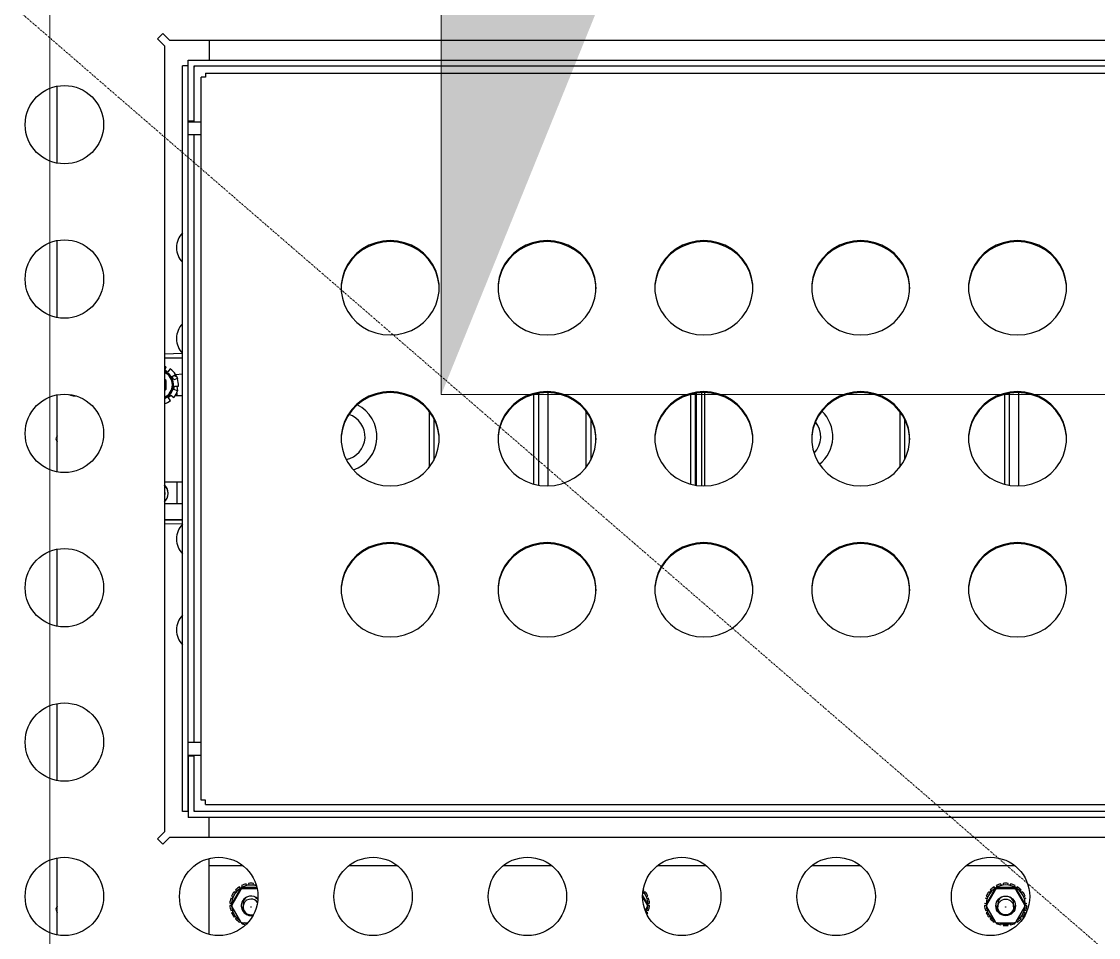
# Model space of a CAD drawing. Header units: inches. Extents: x 15 to 18199, y 5 to 12862.
# Drawn here: x 6083.6 to 6430.6, y 9501.6 to 9796.8 of the extents above; entities that cross this region are included whole.
import ezdxf

# ---------------------------------------------------------------- set-up
doc = ezdxf.new("R2010")
doc.units = ezdxf.units.IN
doc.header["$MEASUREMENT"] = 0
doc.linetypes.add('STRICHPUNKT', pattern=[1, 0.5, -0.25, 0, -0.25])
for name, color, linetype, lineweight in [('260G', 250, 'Continuous', 13), ('410AB', 90, 'Continuous', 13), ('500', 4, 'Continuous', 13), ('610', 4, 'STRICHPUNKT', 13)]:
    doc.layers.add(name, color=color, linetype=linetype, lineweight=lineweight)
doc.layers.add('BK BO', color=41, linetype='Continuous')

# ---------------------------------------------------------------- blocks, each defined once
blk = doc.blocks.new('A$C0A803AA6')
at = {"layer": '410AB', "flags": 128}
blk.add_lwpolyline([(1013.49, 1120.8), (1013.5, 870.8), (513.5, 870.79), (513.49, 1120.79)], close=True, dxfattribs=at)
at = {"layer": '410AB'}
blk.add_solid([(1013.49, 1120.8), (587.71, 1053.97), (513.49, 1120.79), (513.5, 870.79)], dxfattribs=at)
at = {"layer": '610'}
blk.add_line((1527, 0), (0, 1320.8), dxfattribs=at)
blk = doc.blocks.new('D-Broiler-Duke-FBB')
at = {"layer": 'BK BO', "color": 250}
for p, q in [((80192.38, 11959.82), (80190.66, 11958.11)), ((80194.63, 11957.57), (80192.38, 11959.82)), ((80190.66, 11958.11), (80192.91, 11955.86)), ((80192.91, 11955.86), (80192.91, 11702.56)), ((80893.66, 11957.57), (80194.63, 11957.57)), ((80207.38, 11957.57), (80207.38, 11951.28)), ((80200.62, 11949.39), (80198.72, 11949.39)), ((80198.72, 11709.08), (80198.72, 11949.39)), ((80200.62, 11931.55), (80200.62, 11951.28)), ((80200.62, 11951.28), (80886.66, 11951.28)), ((80200.62, 11709.08), (80200.62, 11949.39)), ((80202.51, 11949.39), (80884.77, 11949.39)), ((80202.51, 11931.55), (80202.51, 11949.39)), ((80202.64, 11949.01), (80202.51, 11949.01)), ((80202.64, 11949.01), (80202.64, 11949.39)), ((80204.79, 11712.75), (80204.79, 11945.72)), ((80206.18, 11945.72), (80204.79, 11945.72)), ((80206.18, 11947.11), (80881.1, 11947.11)), ((80206.18, 11947.11), (80206.18, 11945.72)), ((80158.42, 11918.03), (80158.42, 11942.89)), ((80202.51, 11931.55), (80200.62, 11931.55)), ((80200.62, 11931.34), (80204.79, 11931.34)), ((80202.51, 11927.15), (80200.62, 11927.15)), ((80200.62, 11731.32), (80200.62, 11927.15)), ((80202.51, 11731.32), (80202.51, 11927.15)), ((80204.79, 11927.15), (80202.51, 11927.15)), ((80158.42, 11868.29), (80158.42, 11893.15)), ((80196.83, 11890.92), (80196.83, 11890.78)), ((80196.83, 11861.61), (80196.83, 11861.47)), ((80192.91, 11856.6), (80198.72, 11856.79)), ((80192.91, 11855.37), (80198.72, 11855.37)), ((80192.91, 11855.28), (80198.72, 11855.28)), ((80193.06, 11851.31), (80193.51, 11852.46)), ((80194.07, 11850.77), (80193.06, 11851.31)), ((80194.79, 11851.76), (80194.07, 11850.77)), ((80193.5, 11847.97), (80192.91, 11848.31)), ((80193.5, 11845.24), (80193.5, 11847.97)), ((80195.47, 11849.28), (80196.5, 11849.95)), ((80195.95, 11848.25), (80195.47, 11849.28)), ((80197.12, 11848.63), (80195.95, 11848.25)), ((80196.06, 11849.66), (80196.93, 11849.2)), ((80196.93, 11849.36), (80196.2, 11849.75)), ((80196.5, 11849.95), (80198.72, 11850.16)), ((80196.93, 11849.2), (80196.93, 11849.36)), ((80196.93, 11849.2), (80197.12, 11848.63)), ((80192.91, 11844.9), (80193.5, 11845.24)), ((80196, 11845.11), (80196.21, 11846.23)), ((80197.17, 11844.73), (80196, 11845.11)), ((80196.21, 11846.23), (80197.44, 11846.16)), ((80196.93, 11846.19), (80197.17, 11844.73)), ((80196.93, 11844.07), (80196.93, 11843.05)), ((80316.55, 11814.03), (80316.55, 11844.1)), ((80364.23, 11843.91), (80364.23, 11814.23)), ((80366.13, 11814.04), (80366.13, 11844.09)), ((80367.12, 11814.03), (80367.12, 11844.1)), ((80468.24, 11814.03), (80468.24, 11844.1)), ((80158.42, 11818.55), (80158.42, 11843.41)), ((80164.04, 11843.03), (80164.48, 11843.03)), ((80194.19, 11842.54), (80195.03, 11843.32)), ((80194.92, 11841.54), (80194.19, 11842.54)), ((80195.35, 11843.05), (80194.74, 11843.05)), ((80195.03, 11843.32), (80195.98, 11842.54)), ((80198.72, 11843.05), (80196.37, 11843.05)), ((80311.9, 11843.53), (80311.9, 11814.61)), ((80313.43, 11843.87), (80313.43, 11814.27)), ((80362.47, 11843.53), (80362.47, 11814.6)), ((80364, 11843.87), (80364, 11814.26)), ((80463.59, 11843.55), (80463.59, 11814.59)), ((80465.12, 11843.88), (80465.12, 11814.26)), ((80278.2, 11838.18), (80278.2, 11819.95)), ((80328.76, 11838.15), (80328.76, 11819.99)), ((80429.88, 11838.09), (80429.88, 11820.05)), ((80279.72, 11835.86), (80279.72, 11822.27)), ((80330.29, 11835.82), (80330.29, 11822.32)), ((80431.41, 11835.72), (80431.41, 11822.42)), ((80158.42, 11830.19), (80157.89, 11829.21)), ((80157.89, 11829.21), (80158.42, 11828.23)), ((80192.91, 11815.41), (80198.72, 11815.41)), ((80196.93, 11815.41), (80196.93, 11808.31)), ((80193.02, 11811.73), (80192.91, 11811.09)), ((80198.72, 11808.31), (80192.91, 11808.31)), ((80192.91, 11803.18), (80198.72, 11803.18)), ((80198.72, 11803.05), (80192.91, 11803.05)), ((80198.72, 11801.68), (80192.91, 11801.81)), ((80196.83, 11797), (80196.83, 11796.86)), ((80158.42, 11768.81), (80158.42, 11793.66)), ((80196.83, 11767.69), (80196.83, 11767.54)), ((80158.42, 11719.07), (80158.42, 11743.92)), ((80202.51, 11731.32), (80200.62, 11731.32)), ((80204.79, 11731.32), (80202.51, 11731.32)), ((80204.79, 11727.12), (80200.62, 11727.12)), ((80202.51, 11726.92), (80200.62, 11726.92)), ((80200.62, 11726.92), (80200.62, 11707.19)), ((80202.51, 11709.08), (80202.51, 11726.92)), ((80206.18, 11712.75), (80204.79, 11712.75)), ((80206.18, 11711.35), (80206.18, 11712.75)), ((80200.62, 11709.08), (80198.72, 11709.08)), ((80202.64, 11709.46), (80202.51, 11709.46)), ((80884.77, 11709.08), (80202.51, 11709.08)), ((80202.64, 11709.08), (80202.64, 11709.46)), ((80206.18, 11711.35), (80881.1, 11711.35)), ((80886.66, 11707.19), (80200.62, 11707.19)), ((80207.38, 11700.84), (80207.38, 11707.19)), ((80192.91, 11702.56), (80190.66, 11700.31)), ((80190.66, 11700.31), (80192.38, 11698.59)), ((80192.38, 11698.59), (80194.63, 11700.84)), ((80194.63, 11700.84), (80893.66, 11700.84)), ((80158.42, 11669.32), (80158.42, 11694.18)), ((80207.38, 11691.77), (80207.38, 11694.01)), ((80207.38, 11691.77), (80218.13, 11691.77)), ((80207.38, 11669.49), (80207.38, 11691.77)), ((80252.47, 11691.77), (80267.87, 11691.77)), ((80302.21, 11691.77), (80317.61, 11691.77)), ((80351.95, 11691.77), (80367.35, 11691.77)), ((80401.7, 11691.77), (80417.09, 11691.77)), ((80451.44, 11691.77), (80466.84, 11691.77)), ((80217.45, 11684.29), (80214.65, 11679.45)), ((80217.45, 11684.29), (80217.1, 11684.88)), ((80217.45, 11684.29), (80217.1, 11684.88)), ((80218.03, 11684.62), (80217.45, 11684.29)), ((80218.03, 11684.62), (80217.45, 11684.29)), ((80217.45, 11683.87), (80217.45, 11684.29)), ((80217.75, 11685.26), (80218.03, 11684.62)), ((80222.73, 11684.62), (80218.03, 11684.62)), ((80218.03, 11684.62), (80218.03, 11684.21)), ((80219.35, 11685.31), (80219.28, 11685.81)), ((80219.35, 11685.37), (80219.28, 11685.81)), ((80220.09, 11685.5), (80219.35, 11685.37)), ((80220.1, 11685.44), (80219.35, 11685.31)), ((80219.35, 11685.31), (80219.35, 11685.37)), ((80220.02, 11685.94), (80220.1, 11685.44)), ((80221.56, 11685.44), (80221.64, 11685.94)), ((80222.31, 11685.31), (80221.56, 11685.44)), ((80222.31, 11685.37), (80221.57, 11685.5)), ((80222.39, 11685.81), (80222.31, 11685.37)), ((80222.31, 11685.31), (80222.31, 11685.37)), ((80460.64, 11684.29), (80457.84, 11679.45)), ((80460.64, 11684.29), (80460.28, 11684.88)), ((80460.64, 11684.29), (80460.28, 11684.88)), ((80461.22, 11684.62), (80460.64, 11684.29)), ((80461.22, 11684.62), (80460.64, 11684.29)), ((80460.64, 11683.87), (80460.64, 11684.29)), ((80460.94, 11685.26), (80461.22, 11684.62)), ((80466.82, 11684.62), (80461.22, 11684.62)), ((80461.22, 11684.62), (80461.22, 11684.21)), ((80462.54, 11685.31), (80462.46, 11685.81)), ((80462.54, 11685.37), (80462.46, 11685.81)), ((80463.28, 11685.5), (80462.54, 11685.37)), ((80463.29, 11685.44), (80462.54, 11685.31)), ((80462.54, 11685.31), (80462.54, 11685.37)), ((80463.21, 11685.94), (80463.29, 11685.44)), ((80464.75, 11685.44), (80464.83, 11685.94)), ((80465.5, 11685.31), (80464.75, 11685.44)), ((80465.5, 11685.37), (80464.76, 11685.5)), ((80465.57, 11685.81), (80465.5, 11685.31)), ((80465.57, 11685.81), (80465.5, 11685.37)), ((80465.5, 11685.31), (80465.5, 11685.37)), ((80466.82, 11684.62), (80467.1, 11685.26)), ((80466.82, 11684.21), (80466.82, 11684.62)), ((80467.4, 11684.29), (80466.82, 11684.62)), ((80467.75, 11684.88), (80467.4, 11684.29)), ((80467.75, 11684.88), (80467.4, 11684.29)), ((80467.4, 11684.29), (80467.4, 11683.87)), ((80470.2, 11679.45), (80467.4, 11684.29)), ((80214.72, 11680.94), (80214.3, 11681.16)), ((80214.72, 11681), (80214.3, 11681.16)), ((80214.56, 11681.87), (80214.98, 11681.65)), ((80217.45, 11683.87), (80214.65, 11679.04)), ((80214.96, 11681.66), (80214.72, 11681)), ((80214.98, 11681.65), (80214.72, 11680.94)), ((80214.72, 11680.94), (80214.72, 11681)), ((80215.71, 11682.92), (80215.37, 11683.26)), ((80215.71, 11682.98), (80215.37, 11683.26)), ((80216.17, 11683.52), (80215.71, 11682.98)), ((80216.2, 11683.5), (80215.71, 11682.92)), ((80215.71, 11682.92), (80215.71, 11682.98)), ((80215.86, 11683.84), (80216.2, 11683.5)), ((80222.82, 11684.21), (80218.03, 11684.21)), ((80348.61, 11679.04), (80347.02, 11681.78)), ((80348.61, 11679.45), (80347.03, 11682.18)), ((80347.12, 11683.33), (80347.4, 11683.84)), ((80347.55, 11682.92), (80347.12, 11683.33)), ((80347.55, 11682.98), (80347.12, 11683.33)), ((80347.89, 11683.26), (80347.55, 11682.92)), ((80347.89, 11683.26), (80347.55, 11682.98)), ((80347.55, 11682.92), (80347.55, 11682.98)), ((80348.28, 11681.65), (80348.7, 11681.87)), ((80348.54, 11680.94), (80348.28, 11681.65)), ((80348.54, 11681), (80348.3, 11681.66)), ((80348.96, 11681.16), (80348.54, 11680.94)), ((80348.96, 11681.16), (80348.54, 11681)), ((80348.54, 11680.94), (80348.54, 11681)), ((80457.9, 11680.94), (80457.48, 11681.16)), ((80457.9, 11681), (80457.48, 11681.16)), ((80457.74, 11681.87), (80458.16, 11681.65)), ((80460.64, 11683.87), (80457.84, 11679.04)), ((80458.15, 11681.66), (80457.9, 11681)), ((80458.16, 11681.65), (80457.9, 11680.94)), ((80457.9, 11680.94), (80457.9, 11681)), ((80458.9, 11682.92), (80458.55, 11683.26)), ((80458.9, 11682.98), (80458.55, 11683.26)), ((80459.36, 11683.52), (80458.9, 11682.98)), ((80459.38, 11683.5), (80458.9, 11682.92)), ((80458.9, 11682.92), (80458.9, 11682.98)), ((80459.04, 11683.84), (80459.38, 11683.5)), ((80466.82, 11684.21), (80461.22, 11684.21)), ((80470.2, 11679.04), (80467.4, 11683.87)), ((80468.65, 11683.5), (80468.99, 11683.84)), ((80469.14, 11682.92), (80468.65, 11683.5)), ((80469.14, 11682.98), (80468.68, 11683.52)), ((80469.48, 11683.26), (80469.14, 11682.92)), ((80469.48, 11683.26), (80469.14, 11682.98)), ((80469.14, 11682.92), (80469.14, 11682.98)), ((80469.87, 11681.65), (80470.29, 11681.87)), ((80470.13, 11680.94), (80469.87, 11681.65)), ((80470.13, 11681), (80469.89, 11681.66)), ((80470.55, 11681.16), (80470.13, 11680.94)), ((80470.55, 11681.16), (80470.13, 11681)), ((80470.13, 11680.94), (80470.13, 11681)), ((80158.42, 11678.57), (80157.89, 11677.6)), ((80157.89, 11677.6), (80158.42, 11676.62)), ((80214.02, 11679.57), (80214.65, 11679.45)), ((80214.65, 11679.04), (80214.02, 11678.81)), ((80214.46, 11678.75), (80214.02, 11678.81)), ((80214.64, 11679.12), (80214.46, 11678.75)), ((80214.64, 11679.12), (80214.64, 11678.71)), ((80214.65, 11679.45), (80214.65, 11679.04)), ((80214.65, 11678.37), (80217.45, 11673.54)), ((80218.27, 11679.38), (80218.27, 11678.36)), ((80347.89, 11677.14), (80348.61, 11678.37)), ((80348.61, 11679.45), (80349.24, 11679.57)), ((80348.61, 11679.04), (80348.61, 11679.45)), ((80349.24, 11678.81), (80348.61, 11679.04)), ((80348.62, 11678.71), (80348.62, 11679.12)), ((80348.79, 11678.75), (80348.62, 11679.12)), ((80349.24, 11678.81), (80348.79, 11678.75)), ((80457.2, 11679.57), (80457.84, 11679.45)), ((80457.65, 11678.75), (80457.2, 11678.81)), ((80457.83, 11679.12), (80457.65, 11678.75)), ((80457.83, 11679.12), (80457.83, 11678.71)), ((80457.84, 11679.45), (80457.84, 11679.04)), ((80457.84, 11678.37), (80460.64, 11673.54)), ((80461.45, 11679.38), (80461.45, 11678.36)), ((80466.58, 11678.36), (80466.58, 11679.38)), ((80467.4, 11673.54), (80470.2, 11678.37)), ((80470.2, 11679.45), (80470.83, 11679.57)), ((80470.2, 11679.04), (80470.2, 11679.45)), ((80470.83, 11678.81), (80470.2, 11679.04)), ((80470.21, 11678.71), (80470.21, 11679.12)), ((80470.39, 11678.75), (80470.21, 11679.12)), ((80470.83, 11678.81), (80470.39, 11678.75)), ((80214.3, 11677.22), (80214.72, 11677.31)), ((80214.98, 11676.66), (80214.56, 11676.51)), ((80214.98, 11676.6), (80214.56, 11676.51)), ((80214.72, 11677.31), (80214.98, 11676.6)), ((80215.37, 11675.11), (80215.71, 11675.34)), ((80215.71, 11675.34), (80216.2, 11674.76)), ((80216.2, 11674.82), (80215.86, 11674.54)), ((80216.2, 11674.76), (80215.86, 11674.54)), ((80348.17, 11676.49), (80348.54, 11677.31)), ((80348.7, 11676.51), (80348.17, 11676.49)), ((80348.7, 11676.51), (80348.17, 11676.49)), ((80348.54, 11677.31), (80348.96, 11677.22)), ((80457.48, 11677.22), (80457.9, 11677.31)), ((80458.16, 11676.66), (80457.74, 11676.51)), ((80458.16, 11676.6), (80457.74, 11676.51)), ((80457.9, 11677.31), (80458.16, 11676.6)), ((80458.55, 11675.11), (80458.9, 11675.34)), ((80458.9, 11675.34), (80459.38, 11674.76)), ((80459.38, 11674.82), (80459.04, 11674.54)), ((80459.38, 11674.76), (80459.04, 11674.54)), ((80460.28, 11673.5), (80460.39, 11673.97)), ((80467.65, 11673.97), (80467.75, 11673.5)), ((80468.65, 11674.76), (80469.14, 11675.34)), ((80468.99, 11674.54), (80468.65, 11674.82)), ((80468.99, 11674.54), (80468.65, 11674.76)), ((80469.14, 11675.34), (80469.48, 11675.11)), ((80469.87, 11676.6), (80470.13, 11677.31)), ((80470.29, 11676.51), (80469.87, 11676.66)), ((80470.29, 11676.51), (80469.87, 11676.6)), ((80470.13, 11677.31), (80470.55, 11677.22)), ((80218.03, 11673.21), (80217.75, 11673.12)), ((80218.03, 11673.21), (80217.75, 11673.12)), ((80218.03, 11673.21), (80219.74, 11673.21)), ((80219.51, 11672.97), (80218.67, 11673.21)), ((80461.22, 11673.21), (80460.94, 11673.12)), ((80461.22, 11673.21), (80460.94, 11673.12)), ((80461.22, 11673.21), (80466.82, 11673.21)), ((80462.46, 11672.57), (80462.54, 11672.95)), ((80462.54, 11672.95), (80463.29, 11672.82)), ((80463.29, 11672.88), (80463.21, 11672.44)), ((80463.29, 11672.82), (80463.21, 11672.44)), ((80464.75, 11672.82), (80465.5, 11672.95)), ((80464.83, 11672.44), (80464.75, 11672.88)), ((80464.83, 11672.44), (80464.75, 11672.82)), ((80465.5, 11672.95), (80465.57, 11672.57)), ((80467.1, 11673.12), (80466.82, 11673.21)), ((80467.1, 11673.12), (80466.82, 11673.21))]:
    blk.add_line(p, q, dxfattribs=at)
at = {"layer": 'BK BO', "color": 250, "flags": 128}
for points in [[(80281.48, 11877.55), (80281.43, 11878.69), (80281.08, 11880.94), (80280.39, 11883.11), (80279.36, 11885.15), (80278.03, 11887.03), (80276.43, 11888.7), (80274.58, 11890.11), (80272.54, 11891.25), (80270.34, 11892.08), (80268.04, 11892.59), (80265.68, 11892.76), (80263.33, 11892.59), (80261.03, 11892.08), (80258.83, 11891.25), (80256.79, 11890.11), (80254.94, 11888.7), (80253.34, 11887.03), (80252.01, 11885.15), (80250.98, 11883.11), (80250.29, 11880.94), (80249.94, 11878.69), (80249.89, 11877.55)], [(80265.68, 11893.08), (80263.33, 11892.91), (80261.03, 11892.41), (80258.83, 11891.58), (80256.79, 11890.44), (80254.94, 11889.03), (80253.34, 11887.36), (80252.01, 11885.48), (80250.98, 11883.44), (80250.29, 11881.26), (80249.94, 11879.02), (80249.94, 11876.74), (80250.29, 11874.5), (80250.98, 11872.33), (80252.01, 11870.28), (80253.34, 11868.4), (80254.94, 11866.74), (80256.79, 11865.32), (80258.83, 11864.18), (80261.03, 11863.35), (80263.33, 11862.85), (80265.68, 11862.68), (80268.04, 11862.85), (80270.34, 11863.35), (80272.54, 11864.18), (80274.58, 11865.32), (80276.43, 11866.74), (80278.03, 11868.4), (80279.36, 11870.28), (80280.39, 11872.33), (80281.08, 11874.5), (80281.43, 11876.74), (80281.43, 11879.02), (80281.08, 11881.26), (80280.39, 11883.44), (80279.36, 11885.48), (80278.03, 11887.36), (80276.43, 11889.03), (80274.58, 11890.44), (80272.54, 11891.58), (80270.34, 11892.41), (80268.04, 11892.91), (80265.68, 11893.08)], [(80332.01, 11877.55), (80331.97, 11878.69), (80331.62, 11880.94), (80330.92, 11883.11), (80329.9, 11885.15), (80328.57, 11887.03), (80326.96, 11888.7), (80325.12, 11890.11), (80323.07, 11891.25), (80320.88, 11892.08), (80318.58, 11892.59), (80316.22, 11892.76), (80313.87, 11892.59), (80311.57, 11892.08), (80309.37, 11891.25), (80307.32, 11890.11), (80305.48, 11888.7), (80303.87, 11887.03), (80302.54, 11885.15), (80301.52, 11883.11), (80300.82, 11880.94), (80300.47, 11878.69), (80300.43, 11877.55)], [(80316.22, 11893.08), (80313.87, 11892.91), (80311.57, 11892.41), (80309.37, 11891.58), (80307.32, 11890.44), (80305.48, 11889.03), (80303.87, 11887.36), (80302.54, 11885.48), (80301.52, 11883.44), (80300.82, 11881.26), (80300.47, 11879.02), (80300.47, 11876.74), (80300.82, 11874.5), (80301.52, 11872.33), (80302.54, 11870.28), (80303.87, 11868.4), (80305.48, 11866.74), (80307.32, 11865.32), (80309.37, 11864.18), (80311.57, 11863.35), (80313.87, 11862.85), (80316.22, 11862.68), (80318.58, 11862.85), (80320.88, 11863.35), (80323.07, 11864.18), (80325.12, 11865.32), (80326.96, 11866.74), (80328.57, 11868.4), (80329.9, 11870.28), (80330.92, 11872.33), (80331.62, 11874.5), (80331.97, 11876.74), (80331.97, 11879.02), (80331.62, 11881.26), (80330.92, 11883.44), (80329.9, 11885.48), (80328.57, 11887.36), (80326.96, 11889.03), (80325.12, 11890.44), (80323.07, 11891.58), (80320.88, 11892.41), (80318.58, 11892.91), (80316.22, 11893.08)], [(80382.55, 11877.55), (80382.51, 11878.69), (80382.16, 11880.94), (80381.46, 11883.11), (80380.44, 11885.15), (80379.11, 11887.03), (80377.5, 11888.7), (80375.66, 11890.11), (80373.61, 11891.25), (80371.41, 11892.08), (80369.11, 11892.59), (80366.76, 11892.76), (80364.4, 11892.59), (80362.1, 11892.08), (80359.91, 11891.25), (80357.86, 11890.11), (80356.02, 11888.7), (80354.41, 11887.03), (80353.08, 11885.15), (80352.06, 11883.11), (80351.36, 11880.94), (80351.01, 11878.69), (80350.97, 11877.55)], [(80366.76, 11893.08), (80364.4, 11892.91), (80362.1, 11892.41), (80359.91, 11891.58), (80357.86, 11890.44), (80356.02, 11889.03), (80354.41, 11887.36), (80353.08, 11885.48), (80352.06, 11883.44), (80351.36, 11881.26), (80351.01, 11879.02), (80351.01, 11876.74), (80351.36, 11874.5), (80352.06, 11872.33), (80353.08, 11870.28), (80354.41, 11868.4), (80356.02, 11866.74), (80357.86, 11865.32), (80359.91, 11864.18), (80362.1, 11863.35), (80364.4, 11862.85), (80366.76, 11862.68), (80369.11, 11862.85), (80371.41, 11863.35), (80373.61, 11864.18), (80375.66, 11865.32), (80377.5, 11866.74), (80379.11, 11868.4), (80380.44, 11870.28), (80381.46, 11872.33), (80382.16, 11874.5), (80382.51, 11876.74), (80382.51, 11879.02), (80382.16, 11881.26), (80381.46, 11883.44), (80380.44, 11885.48), (80379.11, 11887.36), (80377.5, 11889.03), (80375.66, 11890.44), (80373.61, 11891.58), (80371.41, 11892.41), (80369.11, 11892.91), (80366.76, 11893.08)], [(80433.09, 11877.55), (80433.04, 11878.69), (80432.69, 11880.94), (80432, 11883.11), (80430.97, 11885.15), (80429.64, 11887.03), (80428.04, 11888.7), (80426.19, 11890.11), (80424.15, 11891.25), (80421.95, 11892.08), (80419.65, 11892.59), (80417.3, 11892.76), (80414.94, 11892.59), (80412.64, 11892.08), (80410.44, 11891.25), (80408.4, 11890.11), (80406.55, 11888.7), (80404.95, 11887.03), (80403.62, 11885.15), (80402.59, 11883.11), (80401.9, 11880.94), (80401.55, 11878.69), (80401.5, 11877.55)], [(80417.3, 11893.08), (80414.94, 11892.91), (80412.64, 11892.41), (80410.44, 11891.58), (80408.4, 11890.44), (80406.55, 11889.03), (80404.95, 11887.36), (80403.62, 11885.48), (80402.59, 11883.44), (80401.9, 11881.26), (80401.55, 11879.02), (80401.55, 11876.74), (80401.9, 11874.5), (80402.59, 11872.33), (80403.62, 11870.28), (80404.95, 11868.4), (80406.55, 11866.74), (80408.4, 11865.32), (80410.44, 11864.18), (80412.64, 11863.35), (80414.94, 11862.85), (80417.3, 11862.68), (80419.65, 11862.85), (80421.95, 11863.35), (80424.15, 11864.18), (80426.19, 11865.32), (80428.04, 11866.74), (80429.64, 11868.4), (80430.97, 11870.28), (80432, 11872.33), (80432.69, 11874.5), (80433.04, 11876.74), (80433.04, 11879.02), (80432.69, 11881.26), (80432, 11883.44), (80430.97, 11885.48), (80429.64, 11887.36), (80428.04, 11889.03), (80426.19, 11890.44), (80424.15, 11891.58), (80421.95, 11892.41), (80419.65, 11892.91), (80417.3, 11893.08)], [(80483.63, 11877.55), (80483.58, 11878.69), (80483.23, 11880.94), (80482.53, 11883.11), (80481.51, 11885.15), (80480.18, 11887.03), (80478.58, 11888.7), (80476.73, 11890.11), (80474.69, 11891.25), (80472.49, 11892.08), (80470.19, 11892.59), (80467.83, 11892.76), (80465.48, 11892.59), (80463.18, 11892.08), (80460.98, 11891.25), (80458.94, 11890.11), (80457.09, 11888.7), (80455.49, 11887.03), (80454.16, 11885.15), (80453.13, 11883.11), (80452.44, 11880.94), (80452.08, 11878.69), (80452.04, 11877.55)], [(80467.83, 11893.08), (80465.48, 11892.91), (80463.18, 11892.41), (80460.98, 11891.58), (80458.94, 11890.44), (80457.09, 11889.03), (80455.49, 11887.36), (80454.16, 11885.48), (80453.13, 11883.44), (80452.44, 11881.26), (80452.08, 11879.02), (80452.08, 11876.74), (80452.44, 11874.5), (80453.13, 11872.33), (80454.16, 11870.28), (80455.49, 11868.4), (80457.09, 11866.74), (80458.94, 11865.32), (80460.98, 11864.18), (80463.18, 11863.35), (80465.48, 11862.85), (80467.83, 11862.68), (80470.19, 11862.85), (80472.49, 11863.35), (80474.69, 11864.18), (80476.73, 11865.32), (80478.58, 11866.74), (80480.18, 11868.4), (80481.51, 11870.28), (80482.53, 11872.33), (80483.23, 11874.5), (80483.58, 11876.74), (80483.58, 11879.02), (80483.23, 11881.26), (80482.53, 11883.44), (80481.51, 11885.48), (80480.18, 11887.36), (80478.58, 11889.03), (80476.73, 11890.44), (80474.69, 11891.58), (80472.49, 11892.41), (80470.19, 11892.91), (80467.83, 11893.08)], [(80281.48, 11828.9), (80281.43, 11830.04), (80281.08, 11832.29), (80280.39, 11834.46), (80279.36, 11836.51), (80278.03, 11838.38), (80276.43, 11840.05), (80274.58, 11841.46), (80272.54, 11842.6), (80270.34, 11843.43), (80268.04, 11843.94), (80265.68, 11844.11), (80263.33, 11843.94), (80261.03, 11843.43), (80258.83, 11842.6), (80256.79, 11841.46), (80254.94, 11840.05), (80253.34, 11838.38), (80252.01, 11836.51), (80250.98, 11834.46), (80250.29, 11832.29), (80249.94, 11830.04), (80249.89, 11828.9)], [(80265.68, 11844.44), (80263.33, 11844.27), (80261.03, 11843.76), (80258.83, 11842.93), (80256.79, 11841.79), (80254.94, 11840.38), (80253.34, 11838.71), (80252.01, 11836.83), (80250.98, 11834.79), (80250.29, 11832.62), (80249.94, 11830.37), (80249.94, 11828.1), (80250.29, 11825.85), (80250.98, 11823.68), (80252.01, 11821.63), (80253.34, 11819.75), (80254.94, 11818.09), (80256.79, 11816.67), (80258.83, 11815.54), (80261.03, 11814.71), (80263.33, 11814.2), (80265.68, 11814.03), (80268.04, 11814.2), (80270.34, 11814.71), (80272.54, 11815.54), (80274.58, 11816.67), (80276.43, 11818.09), (80278.03, 11819.75), (80279.36, 11821.63), (80280.39, 11823.68), (80281.08, 11825.85), (80281.43, 11828.1), (80281.43, 11830.37), (80281.08, 11832.62), (80280.39, 11834.79), (80279.36, 11836.83), (80278.03, 11838.71), (80276.43, 11840.38), (80274.58, 11841.79), (80272.54, 11842.93), (80270.34, 11843.76), (80268.04, 11844.27), (80265.68, 11844.44)], [(80332.01, 11828.9), (80331.97, 11830.04), (80331.62, 11832.29), (80330.92, 11834.46), (80329.9, 11836.51), (80328.57, 11838.38), (80326.96, 11840.05), (80325.12, 11841.46), (80323.07, 11842.6), (80320.88, 11843.43), (80318.58, 11843.94), (80316.22, 11844.11), (80313.87, 11843.94), (80311.57, 11843.43), (80309.37, 11842.6), (80307.32, 11841.46), (80305.48, 11840.05), (80303.87, 11838.38), (80302.54, 11836.51), (80301.52, 11834.46), (80300.82, 11832.29), (80300.47, 11830.04), (80300.43, 11828.9)], [(80316.22, 11844.44), (80313.87, 11844.27), (80311.57, 11843.76), (80309.37, 11842.93), (80307.32, 11841.79), (80305.48, 11840.38), (80303.87, 11838.71), (80302.54, 11836.83), (80301.52, 11834.79), (80300.82, 11832.62), (80300.47, 11830.37), (80300.47, 11828.1), (80300.82, 11825.85), (80301.52, 11823.68), (80302.54, 11821.63), (80303.87, 11819.75), (80305.48, 11818.09), (80307.32, 11816.67), (80309.37, 11815.54), (80311.57, 11814.71), (80313.87, 11814.2), (80316.22, 11814.03), (80318.58, 11814.2), (80320.88, 11814.71), (80323.07, 11815.54), (80325.12, 11816.67), (80326.96, 11818.09), (80328.57, 11819.75), (80329.9, 11821.63), (80330.92, 11823.68), (80331.62, 11825.85), (80331.97, 11828.1), (80331.97, 11830.37), (80331.62, 11832.62), (80330.92, 11834.79), (80329.9, 11836.83), (80328.57, 11838.71), (80326.96, 11840.38), (80325.12, 11841.79), (80323.07, 11842.93), (80320.88, 11843.76), (80318.58, 11844.27), (80316.22, 11844.44)], [(80382.55, 11828.9), (80382.51, 11830.04), (80382.16, 11832.29), (80381.46, 11834.46), (80380.44, 11836.51), (80379.11, 11838.38), (80377.5, 11840.05), (80375.66, 11841.46), (80373.61, 11842.6), (80371.41, 11843.43), (80369.11, 11843.94), (80366.76, 11844.11), (80364.4, 11843.94), (80362.1, 11843.43), (80359.91, 11842.6), (80357.86, 11841.46), (80356.02, 11840.05), (80354.41, 11838.38), (80353.08, 11836.51), (80352.06, 11834.46), (80351.36, 11832.29), (80351.01, 11830.04), (80350.97, 11828.9)], [(80366.76, 11844.44), (80364.4, 11844.27), (80362.1, 11843.76), (80359.91, 11842.93), (80357.86, 11841.79), (80356.02, 11840.38), (80354.41, 11838.71), (80353.08, 11836.83), (80352.06, 11834.79), (80351.36, 11832.62), (80351.01, 11830.37), (80351.01, 11828.1), (80351.36, 11825.85), (80352.06, 11823.68), (80353.08, 11821.63), (80354.41, 11819.75), (80356.02, 11818.09), (80357.86, 11816.67), (80359.91, 11815.54), (80362.1, 11814.71), (80364.4, 11814.2), (80366.76, 11814.03), (80369.11, 11814.2), (80371.41, 11814.71), (80373.61, 11815.54), (80375.66, 11816.67), (80377.5, 11818.09), (80379.11, 11819.75), (80380.44, 11821.63), (80381.46, 11823.68), (80382.16, 11825.85), (80382.51, 11828.1), (80382.51, 11830.37), (80382.16, 11832.62), (80381.46, 11834.79), (80380.44, 11836.83), (80379.11, 11838.71), (80377.5, 11840.38), (80375.66, 11841.79), (80373.61, 11842.93), (80371.41, 11843.76), (80369.11, 11844.27), (80366.76, 11844.44)], [(80433.09, 11828.9), (80433.04, 11830.04), (80432.69, 11832.29), (80432, 11834.46), (80430.97, 11836.51), (80429.64, 11838.38), (80428.04, 11840.05), (80426.19, 11841.46), (80424.15, 11842.6), (80421.95, 11843.43), (80419.65, 11843.94), (80417.3, 11844.11), (80414.94, 11843.94), (80412.64, 11843.43), (80410.44, 11842.6), (80408.4, 11841.46), (80406.55, 11840.05), (80404.95, 11838.38), (80403.62, 11836.51), (80402.59, 11834.46), (80401.9, 11832.29), (80401.55, 11830.04), (80401.5, 11828.9)], [(80417.3, 11844.44), (80414.94, 11844.27), (80412.64, 11843.76), (80410.44, 11842.93), (80408.4, 11841.79), (80406.55, 11840.38), (80404.95, 11838.71), (80403.62, 11836.83), (80402.59, 11834.79), (80401.9, 11832.62), (80401.55, 11830.37), (80401.55, 11828.1), (80401.9, 11825.85), (80402.59, 11823.68), (80403.62, 11821.63), (80404.95, 11819.75), (80406.55, 11818.09), (80408.4, 11816.67), (80410.44, 11815.54), (80412.64, 11814.71), (80414.94, 11814.2), (80417.3, 11814.03), (80419.65, 11814.2), (80421.95, 11814.71), (80424.15, 11815.54), (80426.19, 11816.67), (80428.04, 11818.09), (80429.64, 11819.75), (80430.97, 11821.63), (80432, 11823.68), (80432.69, 11825.85), (80433.04, 11828.1), (80433.04, 11830.37), (80432.69, 11832.62), (80432, 11834.79), (80430.97, 11836.83), (80429.64, 11838.71), (80428.04, 11840.38), (80426.19, 11841.79), (80424.15, 11842.93), (80421.95, 11843.76), (80419.65, 11844.27), (80417.3, 11844.44)], [(80483.63, 11828.9), (80483.58, 11830.04), (80483.23, 11832.29), (80482.53, 11834.46), (80481.51, 11836.51), (80480.18, 11838.38), (80478.58, 11840.05), (80476.73, 11841.46), (80474.69, 11842.6), (80472.49, 11843.43), (80470.19, 11843.94), (80467.83, 11844.11), (80465.48, 11843.94), (80463.18, 11843.43), (80460.98, 11842.6), (80458.94, 11841.46), (80457.09, 11840.05), (80455.49, 11838.38), (80454.16, 11836.51), (80453.13, 11834.46), (80452.44, 11832.29), (80452.08, 11830.04), (80452.04, 11828.9)], [(80467.83, 11844.44), (80465.48, 11844.27), (80463.18, 11843.76), (80460.98, 11842.93), (80458.94, 11841.79), (80457.09, 11840.38), (80455.49, 11838.71), (80454.16, 11836.83), (80453.13, 11834.79), (80452.44, 11832.62), (80452.08, 11830.37), (80452.08, 11828.1), (80452.44, 11825.85), (80453.13, 11823.68), (80454.16, 11821.63), (80455.49, 11819.75), (80457.09, 11818.09), (80458.94, 11816.67), (80460.98, 11815.54), (80463.18, 11814.71), (80465.48, 11814.2), (80467.83, 11814.03), (80470.19, 11814.2), (80472.49, 11814.71), (80474.69, 11815.54), (80476.73, 11816.67), (80478.58, 11818.09), (80480.18, 11819.75), (80481.51, 11821.63), (80482.53, 11823.68), (80483.23, 11825.85), (80483.58, 11828.1), (80483.58, 11830.37), (80483.23, 11832.62), (80482.53, 11834.79), (80481.51, 11836.83), (80480.18, 11838.71), (80478.58, 11840.38), (80476.73, 11841.79), (80474.69, 11842.93), (80472.49, 11843.76), (80470.19, 11844.27), (80467.83, 11844.44)], [(80192.91, 11812.37), (80193.02, 11811.62), (80192.91, 11810.87)], [(80281.48, 11780.26), (80281.43, 11781.39), (80281.08, 11783.64), (80280.39, 11785.81), (80279.36, 11787.86), (80278.03, 11789.73), (80276.43, 11791.4), (80274.58, 11792.82), (80272.54, 11793.95), (80270.34, 11794.78), (80268.04, 11795.29), (80265.68, 11795.46), (80263.33, 11795.29), (80261.03, 11794.78), (80258.83, 11793.95), (80256.79, 11792.82), (80254.94, 11791.4), (80253.34, 11789.73), (80252.01, 11787.86), (80250.98, 11785.81), (80250.29, 11783.64), (80249.94, 11781.39), (80249.89, 11780.26)], [(80265.68, 11795.79), (80263.33, 11795.62), (80261.03, 11795.11), (80258.83, 11794.28), (80256.79, 11793.14), (80254.94, 11791.73), (80253.34, 11790.06), (80252.01, 11788.19), (80250.98, 11786.14), (80250.29, 11783.97), (80249.94, 11781.72), (80249.94, 11779.45), (80250.29, 11777.2), (80250.98, 11775.03), (80252.01, 11772.98), (80253.34, 11771.11), (80254.94, 11769.44), (80256.79, 11768.02), (80258.83, 11766.89), (80261.03, 11766.06), (80263.33, 11765.55), (80265.68, 11765.38), (80268.04, 11765.55), (80270.34, 11766.06), (80272.54, 11766.89), (80274.58, 11768.02), (80276.43, 11769.44), (80278.03, 11771.11), (80279.36, 11772.98), (80280.39, 11775.03), (80281.08, 11777.2), (80281.43, 11779.45), (80281.43, 11781.72), (80281.08, 11783.97), (80280.39, 11786.14), (80279.36, 11788.19), (80278.03, 11790.06), (80276.43, 11791.73), (80274.58, 11793.14), (80272.54, 11794.28), (80270.34, 11795.11), (80268.04, 11795.62), (80265.68, 11795.79)], [(80332.01, 11780.26), (80331.97, 11781.39), (80331.62, 11783.64), (80330.92, 11785.81), (80329.9, 11787.86), (80328.57, 11789.73), (80326.96, 11791.4), (80325.12, 11792.82), (80323.07, 11793.95), (80320.88, 11794.78), (80318.58, 11795.29), (80316.22, 11795.46), (80313.87, 11795.29), (80311.57, 11794.78), (80309.37, 11793.95), (80307.32, 11792.82), (80305.48, 11791.4), (80303.87, 11789.73), (80302.54, 11787.86), (80301.52, 11785.81), (80300.82, 11783.64), (80300.47, 11781.39), (80300.43, 11780.26)], [(80316.22, 11795.79), (80313.87, 11795.62), (80311.57, 11795.11), (80309.37, 11794.28), (80307.32, 11793.14), (80305.48, 11791.73), (80303.87, 11790.06), (80302.54, 11788.19), (80301.52, 11786.14), (80300.82, 11783.97), (80300.47, 11781.72), (80300.47, 11779.45), (80300.82, 11777.2), (80301.52, 11775.03), (80302.54, 11772.98), (80303.87, 11771.11), (80305.48, 11769.44), (80307.32, 11768.02), (80309.37, 11766.89), (80311.57, 11766.06), (80313.87, 11765.55), (80316.22, 11765.38), (80318.58, 11765.55), (80320.88, 11766.06), (80323.07, 11766.89), (80325.12, 11768.02), (80326.96, 11769.44), (80328.57, 11771.11), (80329.9, 11772.98), (80330.92, 11775.03), (80331.62, 11777.2), (80331.97, 11779.45), (80331.97, 11781.72), (80331.62, 11783.97), (80330.92, 11786.14), (80329.9, 11788.19), (80328.57, 11790.06), (80326.96, 11791.73), (80325.12, 11793.14), (80323.07, 11794.28), (80320.88, 11795.11), (80318.58, 11795.62), (80316.22, 11795.79)], [(80382.55, 11780.26), (80382.51, 11781.39), (80382.16, 11783.64), (80381.46, 11785.81), (80380.44, 11787.86), (80379.11, 11789.73), (80377.5, 11791.4), (80375.66, 11792.82), (80373.61, 11793.95), (80371.41, 11794.78), (80369.11, 11795.29), (80366.76, 11795.46), (80364.4, 11795.29), (80362.1, 11794.78), (80359.91, 11793.95), (80357.86, 11792.82), (80356.02, 11791.4), (80354.41, 11789.73), (80353.08, 11787.86), (80352.06, 11785.81), (80351.36, 11783.64), (80351.01, 11781.39), (80350.97, 11780.26)], [(80366.76, 11795.79), (80364.4, 11795.62), (80362.1, 11795.11), (80359.91, 11794.28), (80357.86, 11793.14), (80356.02, 11791.73), (80354.41, 11790.06), (80353.08, 11788.19), (80352.06, 11786.14), (80351.36, 11783.97), (80351.01, 11781.72), (80351.01, 11779.45), (80351.36, 11777.2), (80352.06, 11775.03), (80353.08, 11772.98), (80354.41, 11771.11), (80356.02, 11769.44), (80357.86, 11768.02), (80359.91, 11766.89), (80362.1, 11766.06), (80364.4, 11765.55), (80366.76, 11765.38), (80369.11, 11765.55), (80371.41, 11766.06), (80373.61, 11766.89), (80375.66, 11768.02), (80377.5, 11769.44), (80379.11, 11771.11), (80380.44, 11772.98), (80381.46, 11775.03), (80382.16, 11777.2), (80382.51, 11779.45), (80382.51, 11781.72), (80382.16, 11783.97), (80381.46, 11786.14), (80380.44, 11788.19), (80379.11, 11790.06), (80377.5, 11791.73), (80375.66, 11793.14), (80373.61, 11794.28), (80371.41, 11795.11), (80369.11, 11795.62), (80366.76, 11795.79)], [(80433.09, 11780.26), (80433.04, 11781.39), (80432.69, 11783.64), (80432, 11785.81), (80430.97, 11787.86), (80429.64, 11789.73), (80428.04, 11791.4), (80426.19, 11792.82), (80424.15, 11793.95), (80421.95, 11794.78), (80419.65, 11795.29), (80417.3, 11795.46), (80414.94, 11795.29), (80412.64, 11794.78), (80410.44, 11793.95), (80408.4, 11792.82), (80406.55, 11791.4), (80404.95, 11789.73), (80403.62, 11787.86), (80402.59, 11785.81), (80401.9, 11783.64), (80401.55, 11781.39), (80401.5, 11780.26)], [(80417.3, 11795.79), (80414.94, 11795.62), (80412.64, 11795.11), (80410.44, 11794.28), (80408.4, 11793.14), (80406.55, 11791.73), (80404.95, 11790.06), (80403.62, 11788.19), (80402.59, 11786.14), (80401.9, 11783.97), (80401.55, 11781.72), (80401.55, 11779.45), (80401.9, 11777.2), (80402.59, 11775.03), (80403.62, 11772.98), (80404.95, 11771.11), (80406.55, 11769.44), (80408.4, 11768.02), (80410.44, 11766.89), (80412.64, 11766.06), (80414.94, 11765.55), (80417.3, 11765.38), (80419.65, 11765.55), (80421.95, 11766.06), (80424.15, 11766.89), (80426.19, 11768.02), (80428.04, 11769.44), (80429.64, 11771.11), (80430.97, 11772.98), (80432, 11775.03), (80432.69, 11777.2), (80433.04, 11779.45), (80433.04, 11781.72), (80432.69, 11783.97), (80432, 11786.14), (80430.97, 11788.19), (80429.64, 11790.06), (80428.04, 11791.73), (80426.19, 11793.14), (80424.15, 11794.28), (80421.95, 11795.11), (80419.65, 11795.62), (80417.3, 11795.79)], [(80483.63, 11780.26), (80483.58, 11781.39), (80483.23, 11783.64), (80482.53, 11785.81), (80481.51, 11787.86), (80480.18, 11789.73), (80478.58, 11791.4), (80476.73, 11792.82), (80474.69, 11793.95), (80472.49, 11794.78), (80470.19, 11795.29), (80467.83, 11795.46), (80465.48, 11795.29), (80463.18, 11794.78), (80460.98, 11793.95), (80458.94, 11792.82), (80457.09, 11791.4), (80455.49, 11789.73), (80454.16, 11787.86), (80453.13, 11785.81), (80452.44, 11783.64), (80452.08, 11781.39), (80452.04, 11780.26)], [(80467.83, 11795.79), (80465.48, 11795.62), (80463.18, 11795.11), (80460.98, 11794.28), (80458.94, 11793.14), (80457.09, 11791.73), (80455.49, 11790.06), (80454.16, 11788.19), (80453.13, 11786.14), (80452.44, 11783.97), (80452.08, 11781.72), (80452.08, 11779.45), (80452.44, 11777.2), (80453.13, 11775.03), (80454.16, 11772.98), (80455.49, 11771.11), (80457.09, 11769.44), (80458.94, 11768.02), (80460.98, 11766.89), (80463.18, 11766.06), (80465.48, 11765.55), (80467.83, 11765.38), (80470.19, 11765.55), (80472.49, 11766.06), (80474.69, 11766.89), (80476.73, 11768.02), (80478.58, 11769.44), (80480.18, 11771.11), (80481.51, 11772.98), (80482.53, 11775.03), (80483.23, 11777.2), (80483.58, 11779.45), (80483.58, 11781.72), (80483.23, 11783.97), (80482.53, 11786.14), (80481.51, 11788.19), (80480.18, 11790.06), (80478.58, 11791.73), (80476.73, 11793.14), (80474.69, 11794.28), (80472.49, 11795.11), (80470.19, 11795.62), (80467.83, 11795.79)], [(80467.53, 11684.43), (80467.45, 11684.48), (80466.87, 11684.81)], [(80222.18, 11681.55), (80222.65, 11681.19), (80223.02, 11680.71)], [(80347.22, 11684.02), (80347.26, 11683.99), (80347.4, 11683.84)], [(80469.49, 11675.97), (80468.57, 11674.76), (80467.65, 11673.97)], [(80217.1, 11673.5), (80217.21, 11673.67), (80217.3, 11673.8)]]:
    blk.add_lwpolyline(points, dxfattribs=at)
at = {"layer": 'BK BO', "color": 250}
for centre, radius in [((80160.69, 11930.46), 12.63), ((80160.69, 11880.72), 12.63), ((80160.69, 11830.98), 12.63), ((80160.69, 11781.24), 12.63), ((80160.69, 11731.49), 12.63), ((80160.69, 11681.75), 12.63), ((80210.43, 11681.75), 12.63), ((80260.17, 11681.75), 12.63), ((80309.91, 11681.75), 12.63), ((80359.65, 11681.75), 12.63), ((80409.4, 11681.75), 12.63), ((80459.14, 11681.75), 12.63), ((80464.01, 11678.7), 3.15), ((80464.02, 11678.35), 2.56), ((80220.83, 11678.36), 0.0252), ((80464.02, 11678.36), 0.0252)]:
    blk.add_circle(centre, radius, dxfattribs=at)
for centre, radius, start, end in [((80203.55, 11890.92), 6.72, 135.897, 180), ((80203.55, 11890.78), 6.72, 180, 224.103), ((80203.55, 11861.61), 6.72, 135.897, 180), ((80203.55, 11861.47), 6.72, 180, 224.103), ((80191.14, 11846.61), 6.32, 67.956, 73.7398), ((80191.14, 11846.61), 4.74, 300, 68.0787), ((80191.14, 11846.61), 6.32, 31.956, 54.7144), ((80191.14, 11846.61), 4.36, 293.9411, 66.0589), ((80191.14, 11846.61), 6.32, 355.956, 18.7144), ((80191.14, 11846.61), 6.32, 319.956, 342.7144), ((80164.04, 11846.58), 3.55, 239.7127, 270), ((80191.14, 11846.61), 4.74, 291.9213, 300), ((80191.14, 11846.61), 6.32, 286.2602, 306.7144), ((80250.05, 11829.92), 7.53, 281.1763, 72.0653), ((80250.05, 11829.92), 11.38, 289.4275, 63.9541), ((80396.92, 11829.92), 11.38, 308.5166, 46.4316), ((80396.92, 11829.92), 7.53, 315.0669, 39.7887), ((80190.49, 11811.68), 3.63, 0, 48.2351), ((80190.49, 11811.62), 3.63, 311.764, 48.236), ((80203.55, 11797), 6.72, 135.897, 180), ((80203.55, 11796.86), 6.72, 180, 224.103), ((80203.55, 11767.69), 6.72, 135.897, 180), ((80203.55, 11767.54), 6.72, 180, 224.103), ((80220.82, 11679.12), 6.3, 73.612, 234.9621), ((80220.82, 11679.17), 6.82, 123.0797, 136.7045), ((80220.83, 11679.09), 6.2, 116.8059, 123.0051), ((80220.83, 11679.15), 6.84, 103.1324, 116.7271), ((80220.83, 11679.14), 6.85, 83.2084, 96.7916), ((80464.02, 11679.13), 6.31, 330.0287, 234.8233), ((80464, 11679.17), 6.82, 123.0799, 136.705), ((80464.01, 11679.09), 6.2, 116.8077, 123.0036), ((80464.02, 11679.15), 6.84, 103.1327, 116.7267), ((80464.02, 11679.14), 6.85, 83.2085, 96.7915), ((80464.02, 11679.15), 6.84, 63.2733, 76.8673), ((80464.02, 11679.09), 6.2, 56.9964, 63.1923), ((80464.03, 11679.17), 6.82, 43.295, 56.9201), ((80220.78, 11679.19), 6.78, 163.1209, 176.8054), ((80220.8, 11679.18), 6.79, 143.0768, 156.734), ((80220.82, 11678.68), 6.19, 116.804, 123.0059), ((80220.83, 11678.69), 3.16, 45.8005, 149.8275), ((80220.82, 11679.38), 2.55, 121.5194, 179.9537), ((80220.83, 11678.36), 2.56, 89.9092, 288.6196), ((80220.83, 11678.35), 2.57, 35.697, 90.042), ((80342.47, 11679.12), 6.28, 335.2628, 42.152), ((80342.46, 11679.18), 6.79, 23.2653, 36.924), ((80342.47, 11679.19), 6.78, 3.1964, 16.8783), ((80463.98, 11679.18), 6.79, 143.0756, 156.7351), ((80464.01, 11678.68), 6.2, 116.8057, 123.0045), ((80464.01, 11679.38), 2.55, 121.5198, 179.9542), ((80464.03, 11679.38), 2.55, 0.0457, 58.4803), ((80464.02, 11678.68), 6.2, 56.9955, 63.1943), ((80464.05, 11679.18), 6.79, 23.2649, 36.9244), ((80220.78, 11679.19), 6.78, 183.1946, 196.8791), ((80220.8, 11679.12), 6.16, 176.8895, 180), ((80220.8, 11678.71), 6.16, 176.893, 183.107), ((80220.83, 11678.71), 3.15, 150.0919, 281.9545), ((80220.82, 11679.19), 3.14, 184.4249, 231.1575), ((80220.81, 11679.3), 3.14, 185.3753, 226.3021), ((80342.48, 11679.12), 6.14, 0, 3.1182), ((80342.47, 11678.71), 6.14, 356.8823, 3.1177), ((80342.47, 11679.19), 6.78, 343.1217, 356.8036), ((80463.97, 11679.19), 6.78, 183.1966, 196.8783), ((80463.97, 11679.12), 6.14, 176.8827, 180), ((80463.97, 11678.71), 6.14, 176.8834, 183.1166), ((80464, 11679.3), 3.14, 185.3741, 226.3031), ((80464, 11679.19), 3.14, 184.4215, 231.1607), ((80464.03, 11679.19), 3.14, 308.8393, 355.5785), ((80464.04, 11679.3), 3.14, 313.6969, 354.6259), ((80464.07, 11679.12), 6.14, 0, 3.1173), ((80464.06, 11678.71), 6.14, 356.8834, 3.1166), ((80464.07, 11679.19), 6.78, 343.1215, 356.8036), ((80220.8, 11679.2), 6.79, 203.2657, 216.9236), ((80220.82, 11679.21), 6.82, 223.2961, 236.9197), ((80342.48, 11679.18), 6.77, 331.4931, 336.7455), ((80463.98, 11679.19), 6.79, 203.2645, 216.9248), ((80464, 11679.21), 6.82, 223.2957, 236.9195), ((80464.03, 11679.21), 6.82, 303.0805, 316.7043), ((80464.05, 11679.19), 6.79, 323.0752, 336.7355), ((80220.82, 11678.74), 6.19, 236.9941, 243.196), ((80220.83, 11679.23), 6.84, 243.272, 255.6981), ((80464.01, 11678.74), 6.2, 236.9955, 243.1943), ((80464.02, 11679.23), 6.84, 243.2729, 256.8672), ((80464.02, 11679.17), 6.34, 250.0309, 289.9691), ((80464.02, 11679.24), 6.85, 263.2089, 276.7911), ((80464.02, 11679.23), 6.84, 283.1328, 296.7271), ((80464.02, 11678.74), 6.2, 296.8057, 303.0045)]:
    blk.add_arc(centre, radius, start, end, dxfattribs=at)
blk = doc.blocks.new('D-Untergestell-Broiler-Duke-FBB')
at = {"layer": '260G'}
blk.add_line((69860.2, 14045.43), (69860.2, 14577.73), dxfattribs=at)
blk = doc.blocks.new('A$C48A1077E')
at = {"layer": '500'}
for name, p in [('D-Untergestell-Broiler-Duke-FBB', (-69556.11, -13504)), ('D-Broiler-Duke-FBB', (-79851.94, -11040.8))]:
    blk.add_blockref(name, p, dxfattribs=at)
blk = doc.blocks.new('A$C6C05235F')
blk.add_blockref('A$C0A803AA6', (0, 290.31))
at = {"layer": '500'}
blk.add_blockref('A$C48A1077E', (83.3, 358.41), dxfattribs=at)

msp = doc.modelspace()

# ---------------------------------------------------------------- block references
at = {"layer": '500', "lineweight": 50}
msp.add_blockref('A$C6C05235F', (5705.37, 8515.49, 0), dxfattribs=at)

doc.saveas('drawing.dxf')
